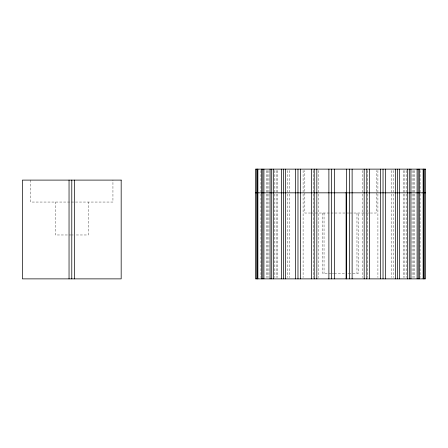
<?xml version="1.0" encoding="UTF-8"?>
<svg xmlns="http://www.w3.org/2000/svg" width="448" height="448" viewBox="0 0 448 448"><rect width="100%" height="100%" fill="white"/><g stroke="black" fill="none" stroke-linecap="round" stroke-linejoin="round"><path stroke-width="0.34" stroke-dasharray="2.24 1.68" d="M73.634 202.048L30.632 202.048L30.632 180.102M75.482 202.048L112.941 202.048L112.941 180.102M310.649 213.024L304.836 213.024L304.836 170.52M311.192 213.024L314.664 213.024M315.286 213.024L349.653 213.024M349.888 213.024L365.725 213.024M366.346 213.024L369.818 213.024M370.362 213.024L376.174 213.024L376.174 170.52M71.294 234.976L55.322 234.976L55.322 202.048M71.786 234.976L73.265 234.976M76.317 234.976L88.25 234.976L88.25 202.048M331.122 273.386L322.678 273.386L322.678 213.024M332.276 273.386L333.648 273.386M334.331 273.386L344.775 273.386M347.917 273.386L348.919 273.386M349.888 273.386L350.818 273.386M352.85 273.386L358.333 273.386L358.333 213.024M420.073 170.526L420.073 277.474M414.31 170.526L414.31 277.474M413.196 170.526L413.196 277.474M412.076 170.526L412.076 277.474M406.487 170.526L406.487 277.474M404.874 170.526L404.874 277.474M403.262 170.526L403.262 277.474M393.747 170.526L393.747 277.474M391.709 170.526L391.709 277.474M377.91 170.526L377.91 277.474M367.702 170.526L367.702 277.474M362.482 170.526L362.482 277.474M356.966 213.024L356.966 273.386M324.044 213.024L324.044 273.386M318.528 170.526L318.528 277.474M313.309 170.526L313.309 277.474M303.1 170.526L303.1 277.474M289.302 170.526L289.302 277.474M287.263 170.526L287.263 277.474M277.749 170.526L277.749 277.474M276.136 170.526L276.136 277.474M274.523 170.526L274.523 277.474M268.934 170.526L268.934 277.474M267.814 170.526L267.814 277.474M266.7 170.526L266.7 277.474M260.938 170.526L260.938 277.474"/><path stroke-width="0.67" d="M425.6 169.126L255.41 169.126L255.45 278.874L425.561 278.874L425.561 169.126M255.41 192.836L425.6 192.836M424.273 169.126L424.273 278.874M423.702 169.126L423.702 278.874M423.13 169.126L423.13 278.874M419.322 169.126L419.322 278.874M418.208 169.126L418.208 278.874M417.088 169.126L417.088 278.874M410.928 169.126L410.928 278.874M409.315 169.126L409.315 278.874M407.702 169.126L407.702 278.874M399.459 169.126L399.459 278.874M397.415 169.126L397.415 278.874M395.377 169.126L395.377 278.874M385.409 169.126L385.409 278.874M383.034 169.126L383.034 278.874M380.654 169.126L380.654 278.874M369.398 169.126L369.398 278.874M366.789 169.126L366.789 278.874M364.179 169.126L364.179 278.874M352.122 169.126L352.122 278.874M349.395 169.126L349.395 278.874M346.668 169.126L346.668 278.874M346.091 192.192L346.091 278.874M334.342 169.126L334.342 278.874M331.615 169.126L331.615 278.874M328.888 169.126L328.888 278.874M316.831 169.126L316.831 278.874M314.222 169.126L314.222 278.874M311.612 169.126L311.612 278.874M300.356 169.126L300.356 278.874M297.976 169.126L297.976 278.874M295.602 169.126L295.602 278.874M285.634 169.126L285.634 278.874M283.59 169.126L283.59 278.874M281.551 169.126L281.551 278.874M273.308 169.126L273.308 278.874M271.695 169.126L271.695 278.874M270.082 169.126L270.082 278.874M263.922 169.126L263.922 278.874M262.802 169.126L262.802 278.874M261.688 169.126L261.688 278.874M257.88 169.126L257.88 278.874M257.309 169.126L257.309 278.874M256.738 169.126L256.738 278.874M74.53 180.102L74.53 278.874M71.786 180.102L71.786 278.874M69.042 180.102L69.042 278.874M121.173 180.102L22.4 180.102L22.4 278.874L121.173 278.874L121.173 180.102"/></g></svg>
